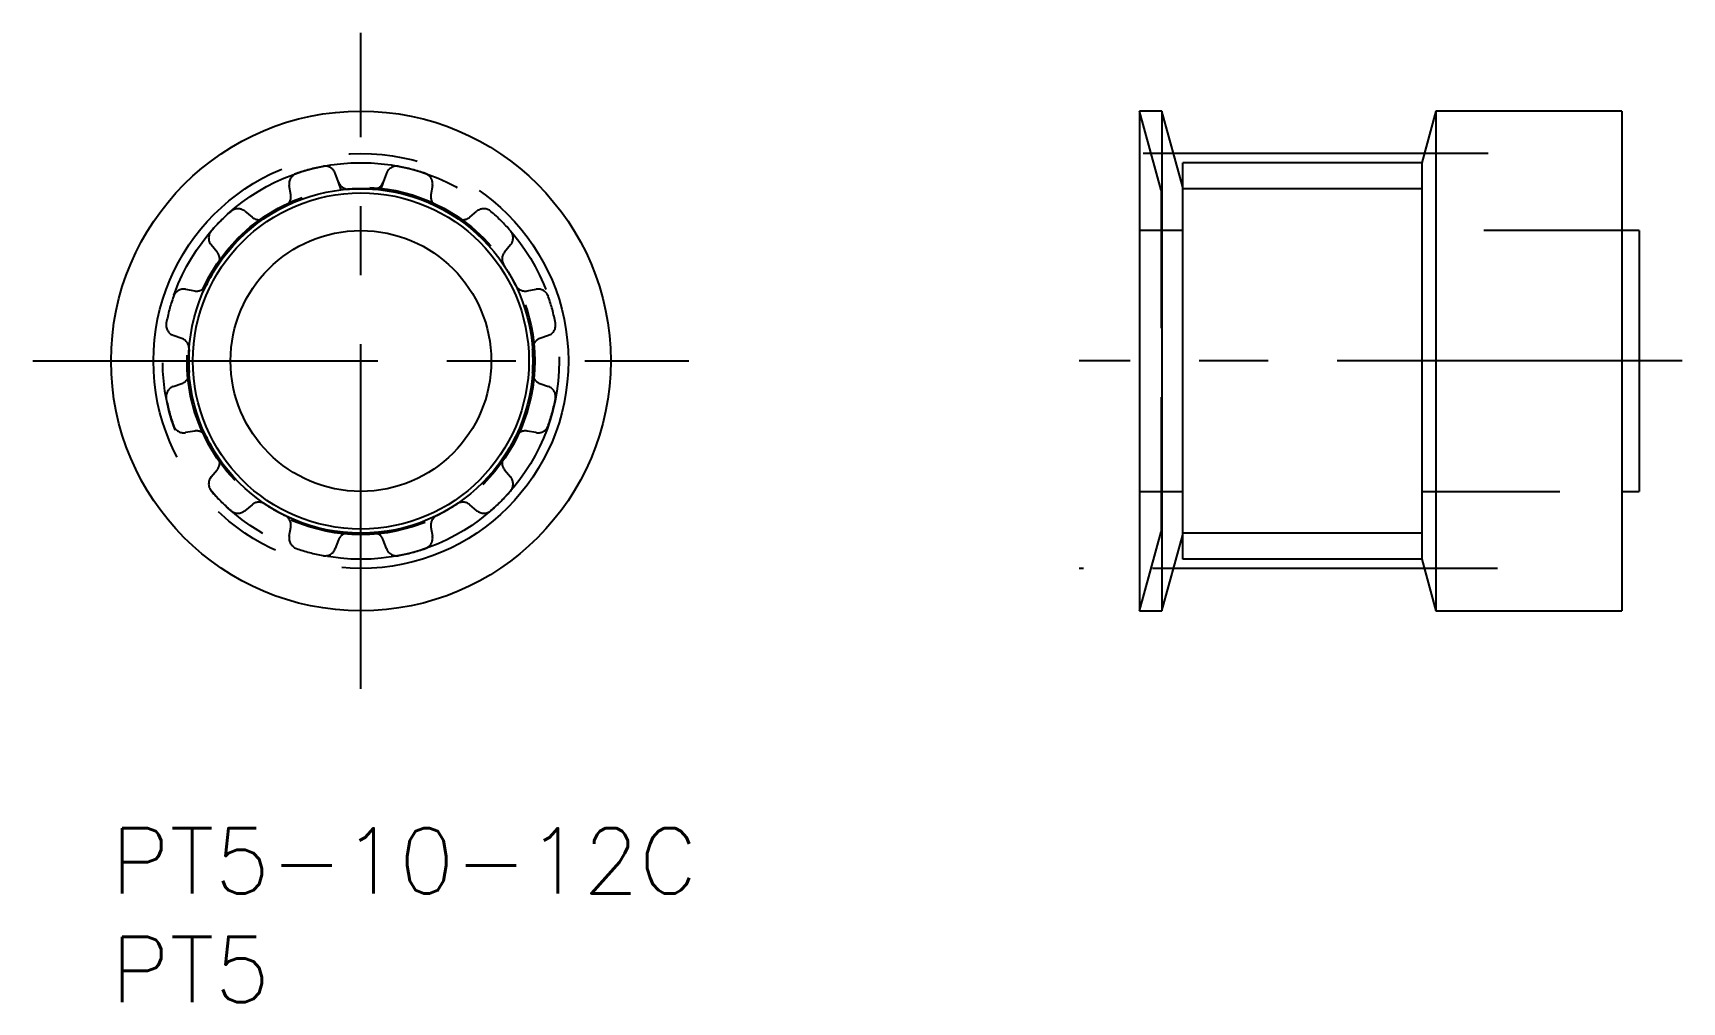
# Model space of a CAD drawing. Extents: x -3.6 to 72.3, y -8 to 36.6.
import ezdxf

# ---------------------------------------------------------------- set-up
doc = ezdxf.new("R2010")
doc.units = 0
doc.header["$LTSCALE"] = 0.5
for name, pattern in [('CENTER', [50.8, 31.75, -6.35, 6.35, -6.35]), ('DASHED', [19.05, 12.7, -6.35]), ('PHANTOM', [63.5, 31.75, -6.35, 6.35, -6.35, 6.35, -6.35])]:
    doc.linetypes.add(name, pattern=pattern)
for name, color, linetype in [('MSM_CENTER', 1, 'CENTER'), ('MSM_CONTINUOUS', 7, 'CONTINUOUS'), ('MSM_DASHED', 4, 'DASHED'), ('MSM_IMAGINARY', 6, 'PHANTOM'), ('MSM_NARROW', 5, 'CONTINUOUS'), ('MSM_PART_NUMBER', 7, 'CONTINUOUS')]:
    doc.layers.add(name, color=color, linetype=linetype)
doc.styles.get("Standard").update_dxf_attribs({"font": 'txt.shx', "height": 3, "bigfont": 'bigfont.shx'})

msp = doc.modelspace()

# ---------------------------------------------------------------- linework, layer by layer
at = {"layer": 'MSM_CENTER'}
for p, q in [((11.5, 6.406), (11.5, 36.594)), ((63.392, 31.05), (44.564, 31.05)), ((-3.594, 21.5), (26.594, 21.5)), ((72.314, 21.5), (44.564, 21.5)), ((63.817, 11.95), (44.564, 11.95))]:
    msp.add_line(p, q, dxfattribs=at)
msp.add_circle((11.5, 21.5), 9.55, dxfattribs=at)
at = {"layer": 'MSM_CONTINUOUS'}
for p, q in [((48.376, 33), (47.339, 33)), ((47.339, 33), (47.339, 10)), ((49.339, 29.5), (48.376, 33)), ((48.376, 33), (48.376, 10)), ((60.975, 33), (60.339, 30.625)), ((69.539, 33), (60.975, 33)), ((60.975, 33), (60.975, 10)), ((69.539, 33), (69.539, 10)), ((49.339, 12.375), (49.339, 30.625)), ((60.339, 30.625), (49.339, 30.625)), ((60.339, 30.625), (60.339, 12.375)), ((70.339, 27.5), (69.539, 27.5)), ((70.339, 27.5), (70.339, 15.5)), ((69.539, 15.5), (70.339, 15.5)), ((48.376, 10), (49.339, 13.5)), ((60.339, 12.375), (49.339, 12.375)), ((60.339, 12.375), (60.975, 10)), ((47.339, 10), (48.376, 10)), ((60.975, 10), (69.539, 10))]:
    msp.add_line(p, q, dxfattribs=at)
for radius in [11.5, 7.735, 6]:
    msp.add_circle((11.5, 21.5), radius, dxfattribs=at)
at = {"layer": 'MSM_DASHED'}
for p, q in [((48.339, 29.365), (47.339, 33)), ((10.468, 29.735), (10.322, 30.137)), ((12.678, 30.137), (12.531, 29.733)), ((8.276, 29.148), (8.201, 29.569)), ((14.799, 29.569), (14.724, 29.148)), ((48.339, 29.365), (48.339, 13.635)), ((6.161, 28.391), (6.489, 28.116)), ((16.511, 28.116), (16.839, 28.391)), ((49.339, 27.5), (47.339, 27.5)), ((69.539, 27.5), (60.339, 27.5)), ((4.884, 26.511), (4.609, 26.839)), ((18.391, 26.839), (18.116, 26.511)), ((3.431, 24.799), (3.852, 24.724)), ((19.148, 24.724), (19.569, 24.799)), ((3.265, 22.532), (2.863, 22.678)), ((20.137, 22.678), (19.735, 22.532)), ((2.863, 20.322), (3.265, 20.468)), ((19.735, 20.468), (20.137, 20.322)), ((3.852, 18.276), (3.431, 18.201)), ((19.569, 18.201), (19.148, 18.276)), ((4.609, 16.161), (4.884, 16.489)), ((18.116, 16.489), (18.391, 16.161)), ((47.339, 15.5), (49.339, 15.5)), ((60.339, 15.5), (69.539, 15.5)), ((6.489, 14.884), (6.161, 14.609)), ((16.839, 14.609), (16.511, 14.884)), ((8.201, 13.431), (8.276, 13.852)), ((14.724, 13.852), (14.799, 13.431)), ((10.468, 13.265), (10.322, 12.863)), ((12.678, 12.863), (12.532, 13.265)), ((47.339, 10), (48.339, 13.635))]:
    msp.add_line(p, q, dxfattribs=at)
msp.add_circle((11.5, 21.5), 8, dxfattribs=at)
for centre, radius, start, end in [((11.5, 21.5), 9.125, 101.01343, 108.98657), ((9.852, 29.966), 0.5, 20, 101.01343), ((13.148, 29.966), 0.5, 78.98657, 160), ((11.5, 21.5), 9.125, 71.01343, 78.98657), ((8.694, 29.656), 0.5, 108.98657, 190), ((10.938, 29.906), 0.5, 200, 273.82301), ((12.062, 29.906), 0.5, 266.17699, 340), ((14.306, 29.656), 0.5, 350, 71.01343), ((7.783, 29.061), 0.5, 296.17699, 10), ((11.5, 21.5), 7.925, 86.17699, 93.82301), ((15.217, 29.061), 0.5, 170, 243.82301), ((11.5, 21.5), 9.125, 131.01343, 138.98657), ((5.84, 28.008), 0.5, 50, 131.01343), ((6.81, 28.499), 0.5, 230, 303.82301), ((11.5, 21.5), 7.925, 116.17699, 123.82301), ((11.5, 21.5), 7.925, 56.17699, 63.82301), ((16.19, 28.499), 0.5, 236.17699, 310), ((17.16, 28.008), 0.5, 48.98657, 130), ((11.5, 21.5), 9.125, 41.01343, 48.98657), ((4.992, 27.16), 0.5, 138.98657, 220), ((18.008, 27.16), 0.5, 320, 41.01343), ((11.5, 21.5), 7.925, 146.17699, 153.82301), ((4.501, 26.19), 0.5, 326.17699, 40), ((18.499, 26.19), 0.5, 140, 213.82301), ((11.5, 21.5), 7.925, 26.17699, 33.82301), ((11.5, 21.5), 9.125, 161.01343, 168.98657), ((3.344, 24.306), 0.5, 80, 161.01343), ((3.939, 25.217), 0.5, 260, 333.82301), ((19.061, 25.217), 0.5, 206.17699, 280), ((19.656, 24.306), 0.5, 18.98657, 100), ((11.5, 21.5), 9.125, 11.01343, 18.98657), ((3.034, 23.148), 0.5, 168.98657, 250), ((19.966, 23.148), 0.5, 290, 11.01343), ((3.094, 22.062), 0.5, 356.17699, 70), ((11.5, 21.5), 7.925, 176.17699, 183.82301), ((19.906, 22.062), 0.5, 110, 183.82301), ((11.5, 21.5), 7.925, 356.17699, 3.82301), ((3.094, 20.938), 0.5, 290, 3.82301), ((19.906, 20.938), 0.5, 176.17699, 250), ((3.034, 19.852), 0.5, 110, 191.01343), ((11.5, 21.5), 9.125, 191.01343, 198.98657), ((11.5, 21.5), 9.125, 341.01343, 348.98657), ((19.966, 19.852), 0.5, 348.98657, 70), ((3.344, 18.694), 0.5, 198.98657, 280), ((3.939, 17.783), 0.5, 26.17699, 100), ((19.061, 17.783), 0.5, 80, 153.82301), ((19.656, 18.694), 0.5, 260, 341.01343), ((11.5, 21.5), 7.925, 206.17699, 213.82301), ((11.5, 21.5), 7.925, 326.17699, 333.82301), ((4.501, 16.81), 0.5, 320, 33.82301), ((18.499, 16.81), 0.5, 146.17699, 220), ((4.992, 15.84), 0.5, 140, 221.01343), ((18.008, 15.84), 0.5, 318.98657, 40), ((11.5, 21.5), 9.125, 221.01343, 228.98657), ((11.5, 21.5), 9.125, 311.01343, 318.98657), ((5.84, 14.992), 0.5, 228.98657, 310), ((6.81, 14.501), 0.5, 56.17699, 130), ((11.5, 21.5), 7.925, 236.17699, 243.82301), ((11.5, 21.5), 7.925, 296.17699, 303.82301), ((16.19, 14.501), 0.5, 50, 123.82301), ((17.16, 14.992), 0.5, 230, 311.01343), ((7.783, 13.939), 0.5, 350, 63.82301), ((15.217, 13.939), 0.5, 116.17699, 190), ((8.694, 13.344), 0.5, 170, 251.01343), ((10.938, 13.094), 0.5, 86.17699, 160), ((11.5, 21.5), 7.925, 266.17699, 273.82301), ((12.062, 13.094), 0.5, 20, 93.82301), ((14.306, 13.344), 0.5, 288.98657, 10), ((11.5, 21.5), 9.125, 251.01343, 258.98657), ((9.852, 13.034), 0.5, 258.98657, 340), ((13.148, 13.034), 0.5, 200, 281.01343), ((11.5, 21.5), 9.125, 281.01343, 288.98657)]:
    msp.add_arc(centre, radius, start, end, dxfattribs=at)
at = {"layer": 'MSM_IMAGINARY'}
msp.add_circle((11.5, 21.5), 9.125, dxfattribs=at)
at = {"layer": 'MSM_NARROW'}
for p, q in [((10.6, 29.374), (10.468, 29.735)), ((12.531, 29.733), (12.4, 29.374)), ((60.339, 29.425), (49.339, 29.425)), ((60.339, 13.575), (49.339, 13.575))]:
    msp.add_line(p, q, dxfattribs=at)
msp.add_circle((11.5, 21.5), 7.925, dxfattribs=at)
for start, end in [(93.82301, 96.52084), (83.47916, 86.17699)]:
    msp.add_arc((11.5, 21.5), 7.925, start, end, dxfattribs=at)

# ---------------------------------------------------------------- texts
at = {"layer": 'MSM_PART_NUMBER'}
for s, p in [('PT5-10-12C', (0, -3)), ('PT5', (0, -8))]:
    msp.add_text(s, height=3, dxfattribs=at).set_placement(p)

doc.saveas('drawing.dxf')
